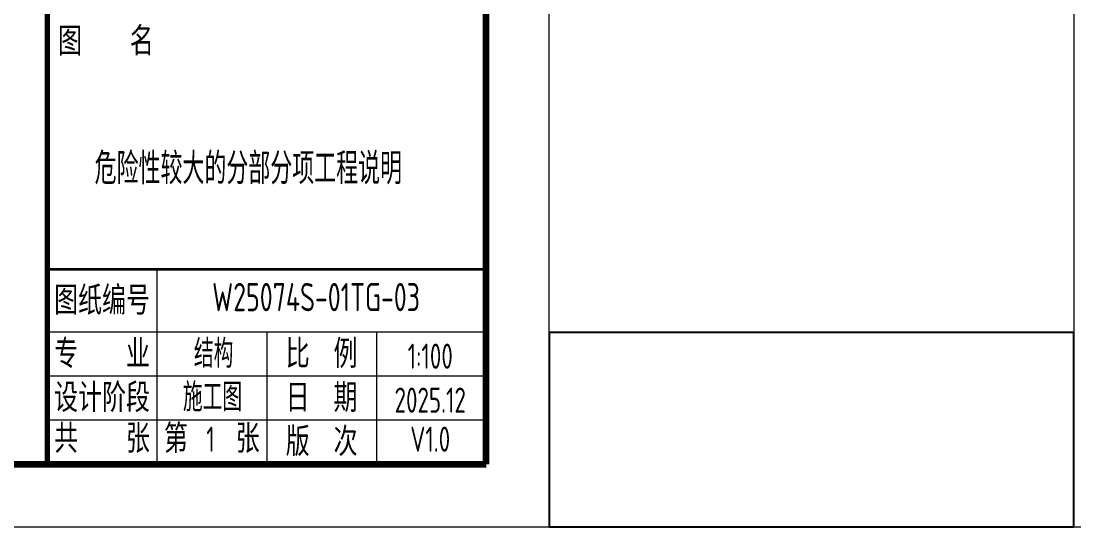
# Model space of a CAD drawing. Extents: x 3968514 to 5230306, y -516551 to -228246.
# Drawn here: x 4281472 to 4298254, y -359553 to -351498 of the extents above; entities that cross this region are included whole.
import ezdxf
from ezdxf.enums import TextEntityAlignment as Align

# ---------------------------------------------------------------- set-up
doc = ezdxf.new("R2010")
doc.units = 0
doc.header["$LTSCALE"] = 1000
doc.header["$MEASUREMENT"] = 0
doc.layers.add('AXIS', color=3, linetype='Continuous', lineweight=15)
doc.layers.add('FRAME', color=3, linetype='Continuous', lineweight=18)
for name, color, linetype in [('TQ_DESIGNER2000', 7, 'Continuous'), ('图纸名称', 142, 'Continuous'), ('图纸编号', 2, 'Continuous')]:
    doc.layers.add(name, color=color, linetype=linetype)
doc.styles.add('FRAME', font='simhei.ttf', dxfattribs={"width": 0.7})
doc.styles.add('TSSD_REIN', font='Tssdeng.shx', dxfattribs={"width": 0.7, "bigfont": 'hztxt.shx'})

# ---------------------------------------------------------------- blocks, each defined once
blk = doc.blocks.new('FWEFS')
at = {"layer": 'TQ_DESIGNER2000', "style": 'TSSD_REIN', "width": 0.7}
for s, height, p in [('结构', 450, (1915369, -2268138)), ('1:100', 400, (1918821, -2268152)), ('施工图', 450, (1915351, -2268831)), ('2025.12', 400, (1918821, -2268852)), ('1', 400, (1915319, -2269474)), ('V1.0', 400, (1918821, -2269474))]:
    blk.add_text(s, height=height, dxfattribs=at).set_placement(p, align=Align.CENTER)
blk = doc.blocks.new('A$C0B803521')
at = {"layer": 'FRAME', "lineweight": 18}
for p, q in [((-100043, 93652), (-100043, 34252)), ((-100043, 34252), (-15943, 34252))]:
    blk.add_line(p, q, dxfattribs=at)
blk = doc.blocks.new('A$C71DC5AAA')
at = {"layer": 'FRAME', "lineweight": 18}
for p, q in [((68387, -37318), (68387, 4682)), ((62137, -33218), (62137, -36318)), ((67387, -34218), (60387, -34218)), ((63887, -34218), (63887, -36318)), ((65637, -34218), (65637, -36318)), ((67387, -34918), (60387, -34918)), ((67387, -35618), (60387, -35618)), ((8987, -37318), (68387, -37318))]:
    blk.add_line(p, q, dxfattribs=at)
at = {"layer": 'FRAME', "lineweight": 70}
blk.add_line((60387, 3682), (60387, -36318), dxfattribs=at)
at = {"layer": 'FRAME', "lineweight": 100}
for p, q in [((67387, -36318), (67387, 3682)), ((11487, -36318), (67387, -36318))]:
    blk.add_line(p, q, dxfattribs=at)
at = {"layer": 'FRAME', "lineweight": 35}
blk.add_line((67387, -33218), (60387, -33218), dxfattribs=at)
at = {"layer": 'FRAME', "char_height": 400, "style": 'FRAME'}
for s, insert, width, attachment_point in [(' 图    名', (60370, -29368), 1860.82, 1), ('图纸编号', (61262, -33718), 2325.42, 5), ('专    业', (61262, -34568), 2057.29, 5), ('比  例', (64762, -34568), 1677.63, 5), ('设计阶段', (61262, -35268), 2361.02, 5), ('日  期', (64762, -35268), 1618.31, 5), ('共    张', (61262, -35918), 2045.42, 5), ('第    张', (63012, -35918), 2050.17, 5), ('版  次', (64762, -35968), 1753.56, 5)]:
    blk.add_mtext(s, dxfattribs=dict(at, insert=insert, width=width, attachment_point=attachment_point))
at = {"layer": 'TQ_DESIGNER2000', "style": 'TSSD_REIN', "width": 0.7}
blk.add_text('结构', height=450, dxfattribs=at).set_placement((63041, -34785), align=Align.CENTER)

msp = doc.modelspace()

# ---------------------------------------------------------------- linework, layer by layer
at = {"color": 6}
msp.add_lwpolyline([(4289887.76297, -359553.30351), (4298254.38379, -359553.30351), (4298254.38379, -356456.7028), (4289887.76297, -356456.7028)], close=True, dxfattribs=at)

# ---------------------------------------------------------------- block references
for name, p in [('A$C0B803521', (4398297.50372, -393805.3043)), ('A$C71DC5AAA', (4221501.14768, -322235.3247))]:
    msp.add_blockref(name, p)
at = {"layer": 'AXIS', "color": 3}
msp.add_blockref('FWEFS', (2369173.18079, 1911117.49688), dxfattribs=at)

# ---------------------------------------------------------------- texts
at = {"layer": '图纸名称', "style": 'TSSD_REIN', "width": 0.7}
msp.add_text('危险性较大的分部分项工程说明', height=500, dxfattribs=at).set_placement((4285094.94151, -354096.3057), align=Align.CENTER)
at = {"layer": '图纸编号', "style": 'TSSD_REIN', "width": 0.7}
msp.add_text('W25074S-01TG-03', height=450, dxfattribs=at).set_placement((4286174.63414, -356118.69125), align=Align.CENTER)

doc.saveas('drawing.dxf')
